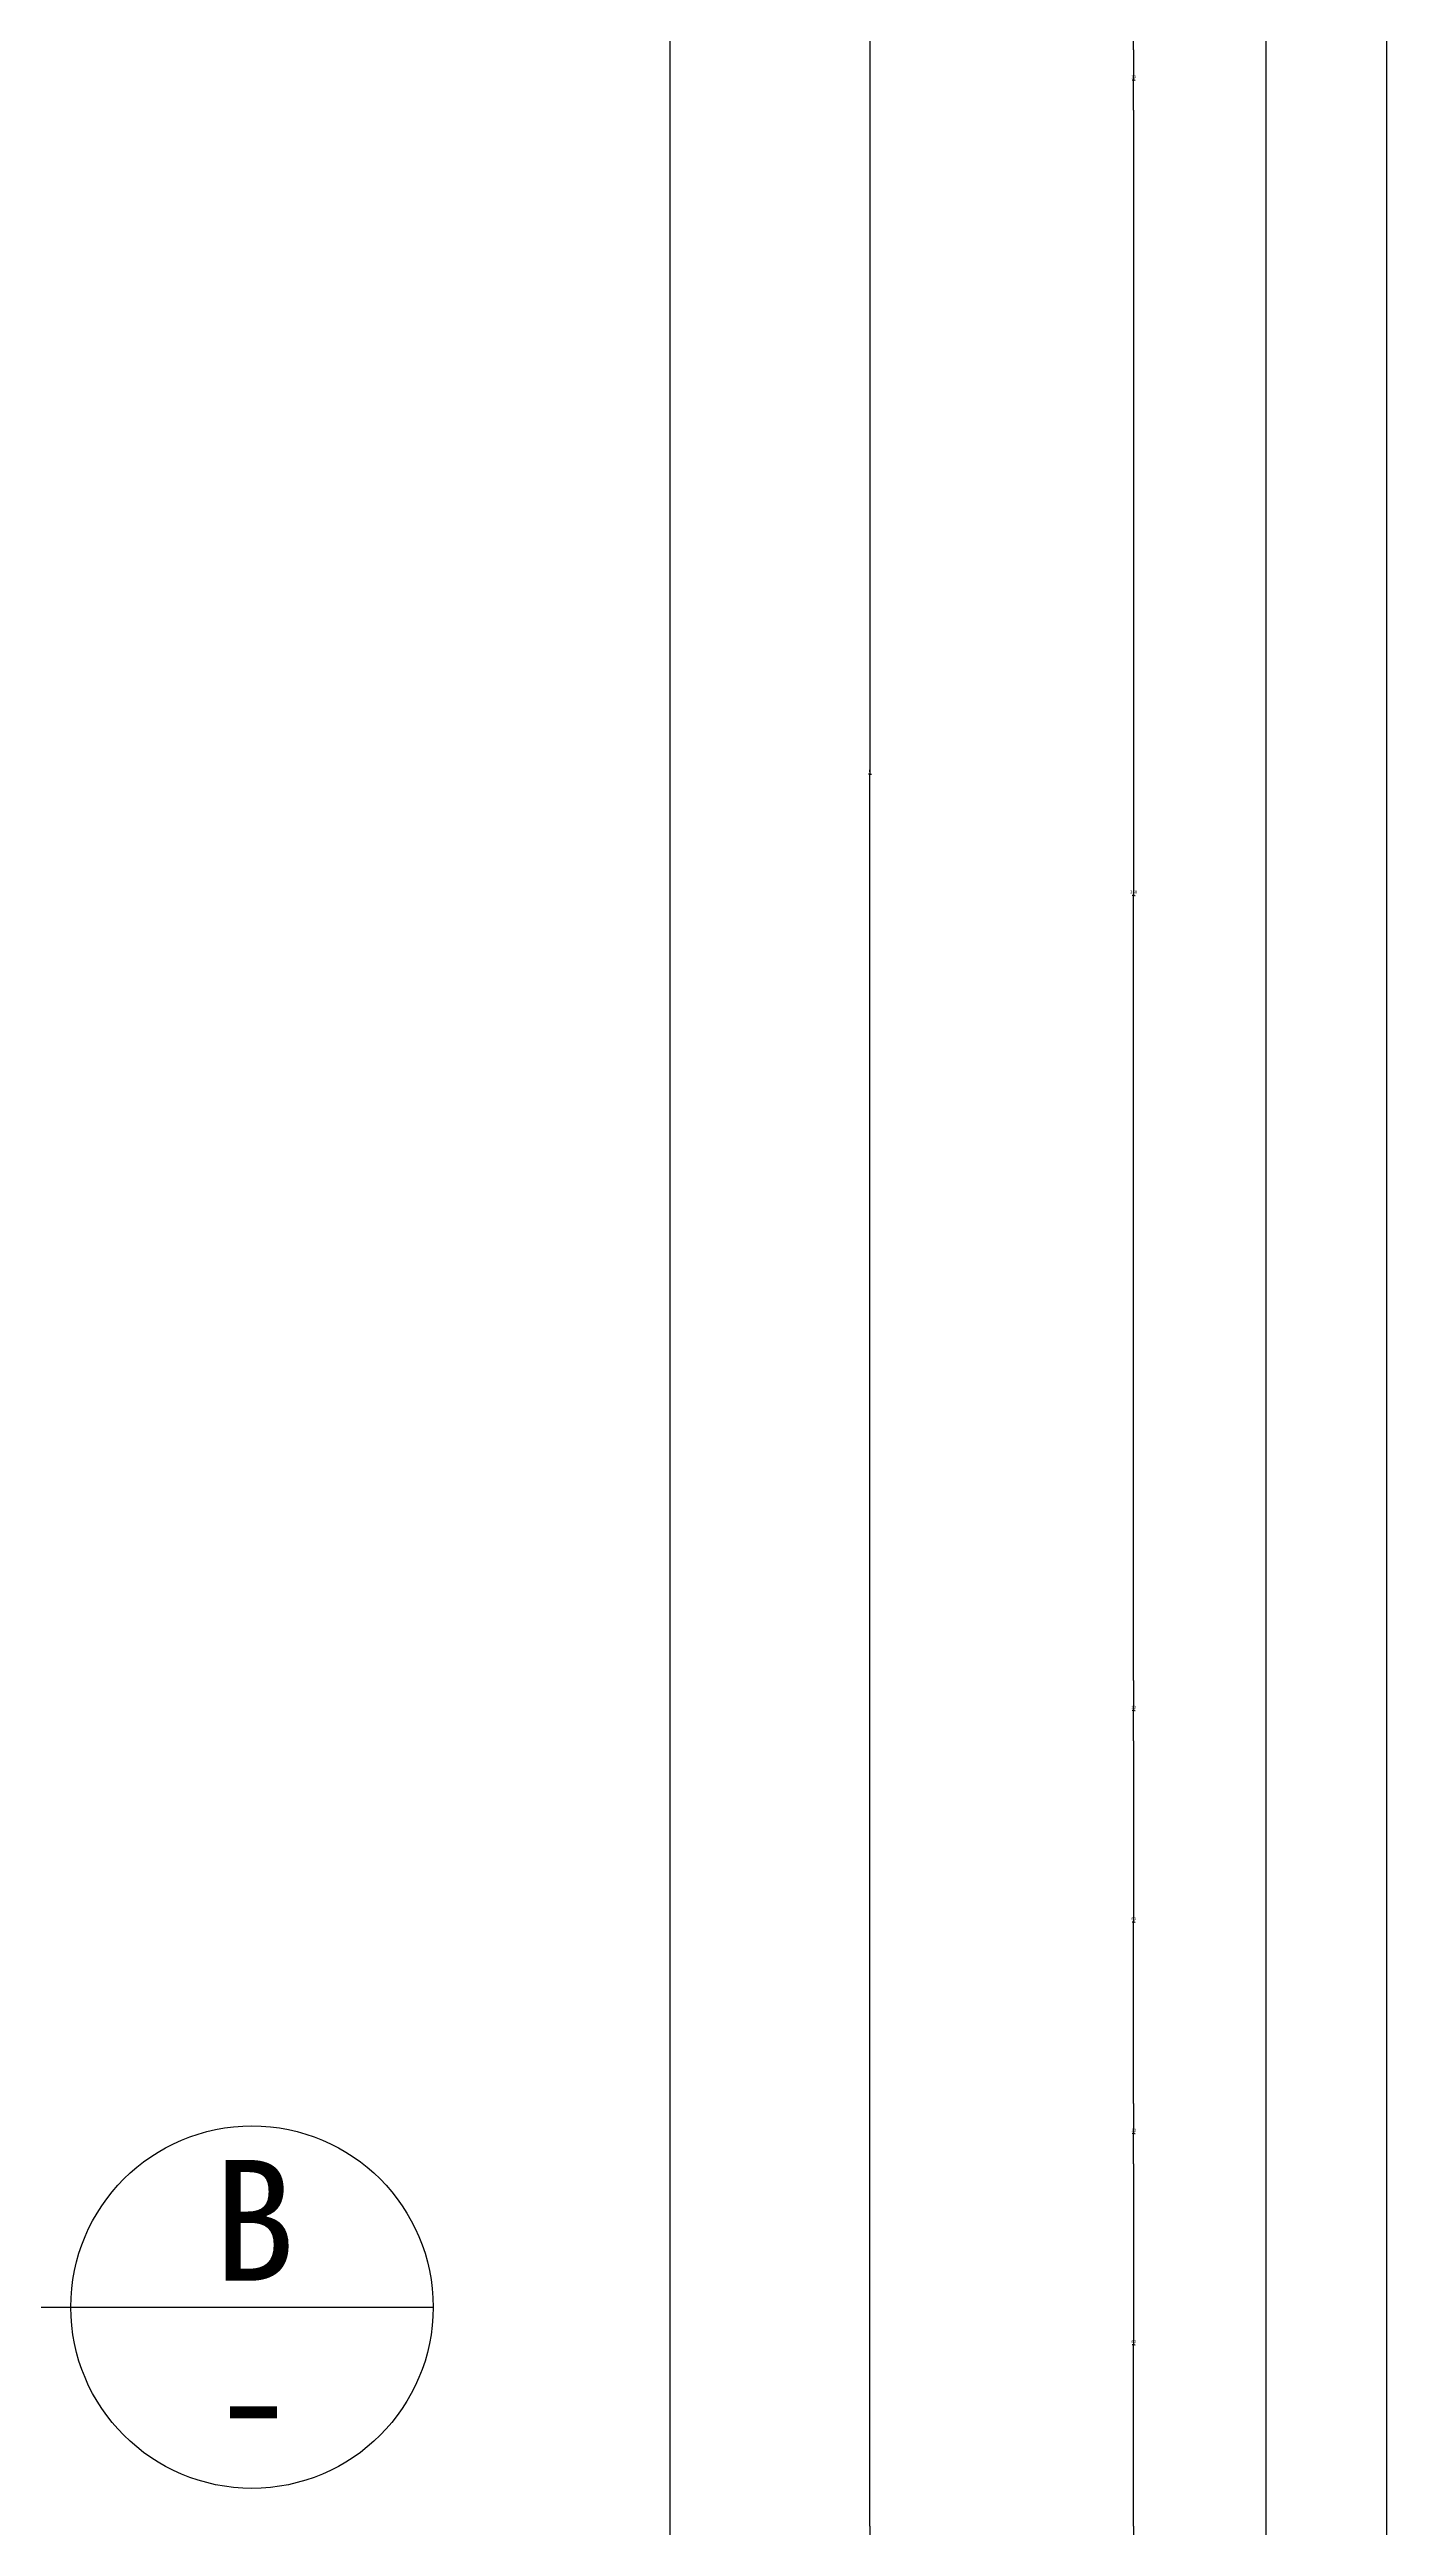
# Model space of a CAD drawing. Header units: metres. Extents: x 4 to 3597, y 195 to 4697.
# Drawn here: x 2401 to 2843, y 2961 to 3781 of the extents above; entities that cross this region are included whole.
import ezdxf

# ---------------------------------------------------------------- set-up
doc = ezdxf.new("R2010")
doc.units = ezdxf.units.M
doc.layers.add('4', color=4, linetype='Continuous')
doc.layers.add('DIM', color=3, linetype='Continuous')
doc.dimstyles.get("Standard").update_dxf_attribs({"dimtxt": 2.5, "dimasz": 2.5, "dimexe": 1.25, "dimexo": 0.625, "dimtad": 1, "dimcen": 2.5, "dimazin": 3, "dimtfac": 1, "dimtmove": 0, "dimatfit": 3})

# ---------------------------------------------------------------- blocks, each defined once
blk = doc.blocks.new('*D33')
for p, q in [((2606.14, 4120.92), (2606.14, 2620.92)), ((2605.89, 2620.92), (2605.64, 2620.92)), ((2606.14, 1120.92), (2606.14, 2620.92)), ((2606.14, 2620.92), (2606.14, 2620.92)), ((2606.39, 2620.92), (2606.64, 2620.92))]:
    blk.add_line(p, q)
at = {"layer": 'Defpoints'}
for p in [(2606.14, 4120.92), (2606.14, 2620.92), (2606.14, 1120.92)]:
    blk.add_point(p, dxfattribs=at)
at = {"layer": 'DIM', "insert": (2606.14, 2622.045), "char_height": 1, "attachment_point": 5}
blk.add_mtext('1500', dxfattribs=at)
blk = doc.blocks.new('*D68')
for p, q in [((2672.4, 4120.92), (2672.4, 3540.92)), ((2672.15, 3540.92), (2671.9, 3540.92)), ((2672.4, 2960.92), (2672.4, 3540.92)), ((2672.4, 3540.92), (2672.4, 3540.92)), ((2672.65, 3540.92), (2672.9, 3540.92))]:
    blk.add_line(p, q)
at = {"layer": 'Defpoints'}
for p in [(2672.4, 4120.92), (2672.4, 3540.92), (2672.4, 2960.92)]:
    blk.add_point(p, dxfattribs=at)
at = {"layer": 'DIM', "insert": (2672.4, 3542.045), "char_height": 1, "attachment_point": 5}
blk.add_mtext('0', dxfattribs=at)
blk = doc.blocks.new('*D72')
for p, q in [((2759.75, 3080.92), (2759.75, 3020.92)), ((2759.5, 3020.92), (2759.25, 3020.92)), ((2759.75, 2960.92), (2759.75, 3020.92)), ((2759.75, 3020.92), (2759.75, 3020.92)), ((2760, 3020.92), (2760.25, 3020.92))]:
    blk.add_line(p, q)
at = {"layer": 'Defpoints'}
for p in [(2759.75, 3080.92), (2759.75, 3020.92), (2759.75, 2960.92)]:
    blk.add_point(p, dxfattribs=at)
at = {"layer": 'DIM', "insert": (2759.75, 3022.045), "char_height": 1, "attachment_point": 5}
blk.add_mtext('60', dxfattribs=at)
blk = doc.blocks.new('*D81')
for p, q in [((2759.75, 2960.92), (2759.75, 2930.92)), ((2759.5, 2930.92), (2759.25, 2930.92)), ((2759.75, 2900.92), (2759.75, 2930.92)), ((2759.75, 2930.92), (2759.75, 2930.92)), ((2760, 2930.92), (2760.25, 2930.92))]:
    blk.add_line(p, q)
at = {"layer": 'Defpoints'}
for p in [(2759.75, 2960.92), (2759.75, 2930.92), (2759.75, 2900.92)]:
    blk.add_point(p, dxfattribs=at)
at = {"layer": 'DIM', "insert": (2759.75, 2932.045), "char_height": 1, "attachment_point": 5}
blk.add_mtext('30', dxfattribs=at)
blk = doc.blocks.new('*D85')
for p, q in [((2672.4, 2960.92), (2672.4, 2920.92)), ((2672.15, 2920.92), (2671.9, 2920.92)), ((2672.4, 2880.92), (2672.4, 2920.92)), ((2672.4, 2920.92), (2672.4, 2920.92)), ((2672.65, 2920.92), (2672.9, 2920.92))]:
    blk.add_line(p, q)
at = {"layer": 'Defpoints'}
for p in [(2672.4, 2960.92), (2672.4, 2920.92), (2672.4, 2880.92)]:
    blk.add_point(p, dxfattribs=at)
at = {"layer": 'DIM', "insert": (2672.4, 2922.045), "char_height": 1, "attachment_point": 5}
blk.add_mtext('40', dxfattribs=at)
blk = doc.blocks.new('*D87')
for p, q in [((2759.75, 3100.92), (2759.75, 3090.92)), ((2759.5, 3090.92), (2759.25, 3090.92)), ((2759.75, 3080.92), (2759.75, 3090.92)), ((2759.75, 3090.92), (2759.75, 3090.92)), ((2760, 3090.92), (2760.25, 3090.92))]:
    blk.add_line(p, q)
at = {"layer": 'Defpoints'}
for p in [(2759.75, 3100.92), (2759.75, 3090.92), (2759.75, 3080.92)]:
    blk.add_point(p, dxfattribs=at)
at = {"layer": 'DIM', "insert": (2759.75, 3092.045), "char_height": 1, "attachment_point": 5}
blk.add_mtext('10', dxfattribs=at)
blk = doc.blocks.new('*D88')
for p, q in [((2759.75, 3220.93), (2759.75, 3160.92)), ((2759.5, 3160.92), (2759.25, 3160.92)), ((2759.75, 3100.92), (2759.75, 3160.92)), ((2759.75, 3160.92), (2759.75, 3160.92)), ((2760, 3160.92), (2760.25, 3160.92))]:
    blk.add_line(p, q)
at = {"layer": 'Defpoints'}
for p in [(2759.75, 3220.93), (2759.75, 3160.92), (2759.75, 3100.92)]:
    blk.add_point(p, dxfattribs=at)
at = {"layer": 'DIM', "insert": (2759.75, 3162.045), "char_height": 1, "attachment_point": 5}
blk.add_mtext('60', dxfattribs=at)
blk = doc.blocks.new('*D89')
for p, q in [((2759.75, 3240.93), (2759.75, 3230.93)), ((2759.5, 3230.93), (2759.25, 3230.93)), ((2759.75, 3220.93), (2759.75, 3230.93)), ((2759.75, 3230.93), (2759.75, 3230.93)), ((2760, 3230.93), (2760.25, 3230.93))]:
    blk.add_line(p, q)
at = {"layer": 'Defpoints'}
for p in [(2759.75, 3240.93), (2759.75, 3230.93), (2759.75, 3220.93)]:
    blk.add_point(p, dxfattribs=at)
at = {"layer": 'DIM', "insert": (2759.75, 3232.055), "char_height": 1, "attachment_point": 5}
blk.add_mtext('10', dxfattribs=at)
blk = doc.blocks.new('*D90')
for p, q in [((2759.75, 3760.72), (2759.75, 3500.82)), ((2759.5, 3500.82), (2759.25, 3500.82)), ((2759.75, 3240.93), (2759.75, 3500.82)), ((2759.75, 3500.82), (2759.75, 3500.82)), ((2760, 3500.82), (2760.25, 3500.82))]:
    blk.add_line(p, q)
at = {"layer": 'Defpoints'}
for p in [(2759.75, 3760.72), (2759.75, 3500.82), (2759.75, 3240.93)]:
    blk.add_point(p, dxfattribs=at)
at = {"layer": 'DIM', "insert": (2759.75, 3501.945), "char_height": 1, "attachment_point": 5}
blk.add_mtext('260', dxfattribs=at)
blk = doc.blocks.new('*D91')
for p, q in [((2759.75, 3780.72), (2759.75, 3770.72)), ((2759.5, 3770.72), (2759.25, 3770.72)), ((2759.75, 3760.72), (2759.75, 3770.72)), ((2759.75, 3770.72), (2759.75, 3770.72)), ((2760, 3770.72), (2760.25, 3770.72))]:
    blk.add_line(p, q)
at = {"layer": 'Defpoints'}
for p in [(2759.75, 3780.72), (2759.75, 3770.72), (2759.75, 3760.72)]:
    blk.add_point(p, dxfattribs=at)
at = {"layer": 'DIM', "insert": (2759.75, 3771.845), "char_height": 1, "attachment_point": 5}
blk.add_mtext('10', dxfattribs=at)
blk = doc.blocks.new('*D92')
for p, q in [((2759.75, 3900.92), (2759.75, 3840.82)), ((2759.5, 3840.82), (2759.25, 3840.82)), ((2759.75, 3780.72), (2759.75, 3840.82)), ((2759.75, 3840.82), (2759.75, 3840.82)), ((2760, 3840.82), (2760.25, 3840.82))]:
    blk.add_line(p, q)
at = {"layer": 'Defpoints'}
for p in [(2759.75, 3900.92), (2759.75, 3840.82), (2759.75, 3780.72)]:
    blk.add_point(p, dxfattribs=at)
at = {"layer": 'DIM', "insert": (2759.75, 3841.945), "char_height": 1, "attachment_point": 5}
blk.add_mtext('60', dxfattribs=at)

msp = doc.modelspace()

# ---------------------------------------------------------------- linework, layer by layer
at = {"layer": '4'}
for p, q in [((2803.46, 4240.92), (2803.46, 1000.92)), ((2843.46, 4120.92), (2843.46, 1120.92))]:
    msp.add_line(p, q, dxfattribs=at)
at = {"layer": 'DIM'}
msp.add_line((152.6, 3033.46), (2527.81, 3033.46), dxfattribs=at)
msp.add_circle((2467.81, 3033.46), 60, dxfattribs=at)

# ---------------------------------------------------------------- texts
for s, p in [('B', (2454.9, 3042.19)), ('-', (2454.71, 2983.29))]:
    msp.add_text(s, height=40, dxfattribs=at).set_placement(p)

# ---------------------------------------------------------------- dimensions: what is measured, and where the dimension line sits
for base, p1, p2, text, picture, middle in [((2606.14, 2620.92), (2606.14, 4120.92), (2606.14, 1120.92), '1500', '*D33', (2606.14, 2622.045)), ((2759.75, 3840.82), (2759.75, 3900.92), (2759.75, 3780.72), '60', '*D92', (2759.75, 3841.945)), ((2759.75, 3770.72), (2759.75, 3780.72), (2759.75, 3760.72), '10', '*D91', (2759.75, 3771.845)), ((2759.75, 3500.82), (2759.75, 3760.72), (2759.75, 3240.93), '260', '*D90', (2759.75, 3501.945)), ((2759.75, 3230.93), (2759.75, 3240.93), (2759.75, 3220.93), '10', '*D89', (2759.75, 3232.055)), ((2759.75, 3160.92), (2759.75, 3220.93), (2759.75, 3100.92), '60', '*D88', (2759.75, 3162.045)), ((2759.75, 3090.92), (2759.75, 3100.92), (2759.75, 3080.92), '10', '*D87', (2759.75, 3092.045)), ((2759.75, 3020.92), (2759.75, 3080.92), (2759.75, 2960.92), '60', '*D72', (2759.75, 3022.045)), ((2672.4, 2920.92), (2672.4, 2960.92), (2672.4, 2880.92), '40', '*D85', (2672.4, 2922.045)), ((2759.75, 2930.92), (2759.75, 2960.92), (2759.75, 2900.92), '30', '*D81', (2759.75, 2932.045))]:
    dim = msp.add_linear_dim(base=base, p1=p1, p2=p2, text=text, dimstyle='Standard', dxfattribs=at)
    dim.commit()
    dim.dimension.update_dxf_attribs({"geometry": picture, "text_midpoint": middle})
dim = msp.add_linear_dim(base=(2672.4, 3540.92), p1=(2672.4, 4120.92), p2=(2672.4, 2960.92), dimstyle='Standard', dxfattribs=at)
dim.commit()
dim.dimension.update_dxf_attribs({"geometry": '*D68', "text_midpoint": (2672.4, 3542.045)})

doc.saveas('drawing.dxf')
